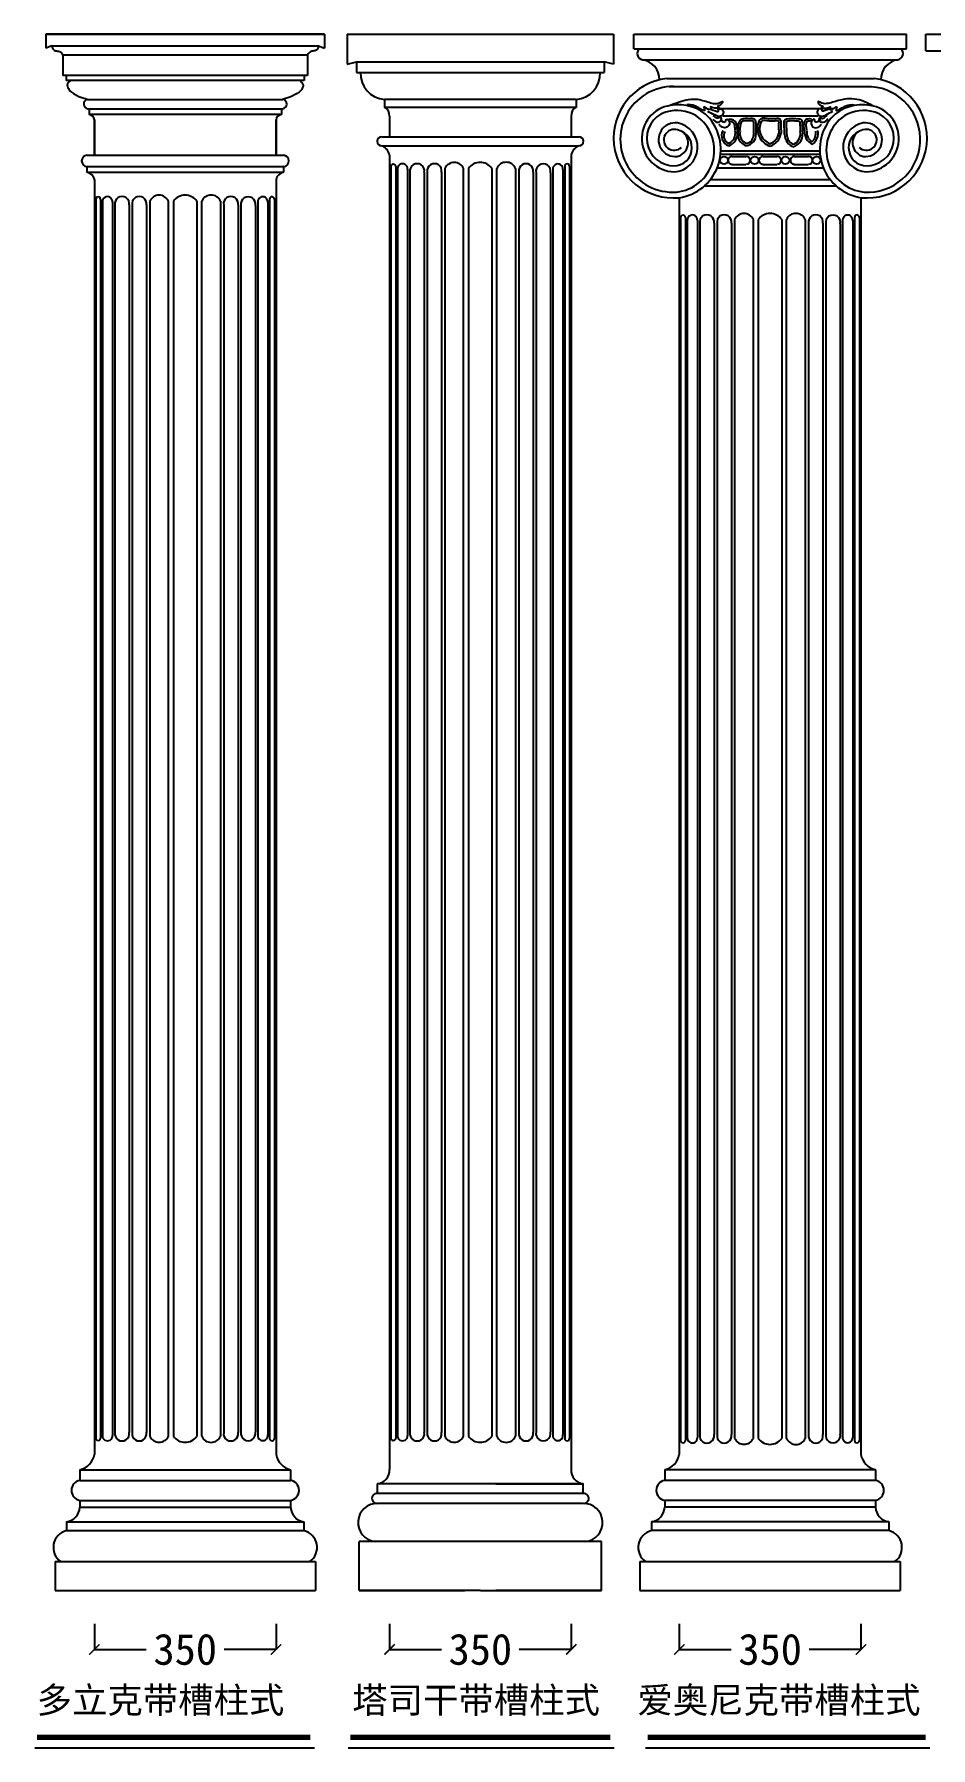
# Model space of a CAD drawing. Extents: x 3172 to 33391, y 13916 to 34175.
# Drawn here: x 7080 to 8807, y 14368 to 17671 of the extents above; entities that cross this region are included whole.
import ezdxf

# ---------------------------------------------------------------- set-up
doc = ezdxf.new("R2010")
doc.units = 0
doc.layers.get('0').update_dxf_attribs({"linetype": 'CONTINUOUS'})
doc.layers.get('DEFPOINTS').update_dxf_attribs({"linetype": 'CONTINUOUS'})
doc.dimstyles.get("Standard").update_dxf_attribs({"dimtxt": 0.18, "dimasz": 0.18, "dimexe": 0.18, "dimexo": 0.0625, "dimgap": 0.09, "dimtad": 0, "dimtih": 1, "dimtoh": 1, "dimdec": 4, "dimzin": 0, "dimdsep": 46, "dimtxsty": 'Standard', "dimcen": 0.09, "dimadec": 0, "dimazin": 0, "dimtfac": 1, "dimtdec": 4, "dimtofl": 0, "dimtmove": 0, "dimatfit": 3, "dimfxl": 1, "dimtolj": 1, "dimtzin": 0, "dimarcsym": 0})

# ---------------------------------------------------------------- blocks, each defined once
blk = doc.blocks.new('_ARCHTICK')
at = {"color": 0, "linetype": 'ByBlock', "const_width": 0.15}
blk.add_lwpolyline([(-0.5, -0.5), (0.5, 0.5)], dxfattribs=at)
blk = doc.blocks.new('*D419')
at = {"color": 0, "lineweight": -2}
for p, q in [((7195.5, 14607.4), (7195.5, 14557.7)), ((7545.5, 14607.4), (7545.5, 14557.7)), ((7195.5, 14557.9), (7295.4, 14557.9)), ((7545.5, 14557.9), (7445.6, 14557.9))]:
    blk.add_line(p, q, dxfattribs=at)
at = {"layer": 'DEFPOINTS', "color": 0}
for p in [(7195.5, 14607.5), (7545.5, 14607.5), (7545.5, 14557.9)]:
    blk.add_point(p, dxfattribs=at)
at = {"color": 0, "lineweight": -2, "xscale": 20, "yscale": 20, "zscale": 20, "rotation": 180}
blk.add_blockref('_ARCHTICK', (7195.5, 14557.9), dxfattribs=at)
at = {"color": 0, "lineweight": -2, "xscale": 20, "yscale": 20, "zscale": 20}
blk.add_blockref('_ARCHTICK', (7545.5, 14557.9), dxfattribs=at)
at = {"color": 0, "insert": (7370.5, 14557.9), "char_height": 60, "attachment_point": 5}
blk.add_mtext('\\A1;350', dxfattribs=at)
blk = doc.blocks.new('*D420')
at = {"color": 0, "lineweight": -2}
for p, q in [((7764.2, 14607.4), (7764.2, 14557.7)), ((8114.2, 14607.4), (8114.2, 14557.7)), ((7764.2, 14557.9), (7864.1, 14557.9)), ((8114.2, 14557.9), (8014.2, 14557.9))]:
    blk.add_line(p, q, dxfattribs=at)
at = {"layer": 'DEFPOINTS', "color": 0}
for p in [(7764.2, 14607.5), (8114.2, 14607.5), (8114.2, 14557.9)]:
    blk.add_point(p, dxfattribs=at)
at = {"color": 0, "lineweight": -2, "xscale": 20, "yscale": 20, "zscale": 20, "rotation": 180}
blk.add_blockref('_ARCHTICK', (7764.2, 14557.9), dxfattribs=at)
at = {"color": 0, "lineweight": -2, "xscale": 20, "yscale": 20, "zscale": 20}
blk.add_blockref('_ARCHTICK', (8114.2, 14557.9), dxfattribs=at)
at = {"color": 0, "insert": (7939.2, 14557.9), "char_height": 60, "attachment_point": 5}
blk.add_mtext('\\A1;350', dxfattribs=at)
blk = doc.blocks.new('*D421')
at = {"color": 0, "lineweight": -2}
for p, q in [((8322.6, 14607.4), (8322.6, 14557.7)), ((8672.6, 14607.4), (8672.6, 14557.7)), ((8322.6, 14557.9), (8422.5, 14557.9)), ((8672.6, 14557.9), (8572.7, 14557.9))]:
    blk.add_line(p, q, dxfattribs=at)
at = {"layer": 'DEFPOINTS', "color": 0}
for p in [(8322.6, 14607.5), (8672.6, 14607.5), (8672.6, 14557.9)]:
    blk.add_point(p, dxfattribs=at)
at = {"color": 0, "lineweight": -2, "xscale": 20, "yscale": 20, "zscale": 20, "rotation": 180}
blk.add_blockref('_ARCHTICK', (8322.6, 14557.9), dxfattribs=at)
at = {"color": 0, "lineweight": -2, "xscale": 20, "yscale": 20, "zscale": 20}
blk.add_blockref('_ARCHTICK', (8672.6, 14557.9), dxfattribs=at)
at = {"color": 0, "insert": (8497.6, 14557.9), "char_height": 60, "attachment_point": 5}
blk.add_mtext('\\A1;350', dxfattribs=at)

msp = doc.modelspace()

# ---------------------------------------------------------------- linework, layer by layer
for p, q in [((7638.83193, 17671.44514), (7102.16526, 17671.44514)), ((7102.16526, 17671.44514), (7638.83193, 17671.44514)), ((7102.16526, 17671.44514), (7102.16526, 17644.39377)), ((7102.16526, 17671.44514), (7102.16526, 17644.39377)), ((7638.83193, 17671.44514), (7638.83193, 17644.39377)), ((7638.83193, 17671.44514), (7638.83193, 17644.39377)), ((7682.49164, 17671.44514), (7682.49164, 17613.57847)), ((7682.49164, 17671.44514), (8195.82497, 17671.44514)), ((8195.82497, 17671.44514), (8195.82497, 17613.57847)), ((8235.07714, 17643.44514), (8235.07714, 17671.44514)), ((8760.07714, 17643.44514), (8760.07714, 17671.44514)), ((8797.42975, 17639.46735), (8797.42975, 17671.44514)), ((7113.54011, 17649.06044), (7102.16526, 17644.39377)), ((7113.54011, 17649.06044), (7627.45708, 17649.06044)), ((7627.45708, 17649.06044), (7638.83193, 17644.39377)), ((7134.92573, 17631.83263), (7134.92573, 17592.23263)), ((7134.92573, 17631.83263), (7606.07146, 17631.83263)), ((7606.07146, 17631.83263), (7606.07146, 17592.23263)), ((7682.49164, 17613.57847), (7700.75298, 17618.24514)), ((7700.75298, 17618.24514), (7700.75298, 17597.70924)), ((7700.75298, 17618.24514), (8177.54991, 17618.24514)), ((8195.82497, 17613.57847), (8177.54991, 17618.24514)), ((8177.54991, 17618.24514), (8177.54991, 17597.70924)), ((7606.07146, 17592.23263), (7134.92573, 17592.23263)), ((7141.10013, 17592.23263), (7141.10013, 17582.33263)), ((7599.89706, 17582.33263), (7141.10013, 17582.33263)), ((7599.89706, 17592.23263), (7599.89706, 17582.33263)), ((7700.75298, 17597.70924), (8177.54991, 17597.70924)), ((8298.32612, 17586.05095), (8697.7584, 17586.05095)), ((7182.65214, 17545.87963), (7558.34505, 17545.87963)), ((7754.38383, 17546.00387), (7754.38383, 17530.25387)), ((8123.91905, 17546.00387), (7754.38383, 17546.00387)), ((8123.91905, 17546.00387), (8123.91905, 17530.25387)), ((8692.98968, 17570.40577), (8302.78627, 17570.40577)), ((7183.1075, 17527.91499), (7557.88969, 17527.91499)), ((7185.2267, 17527.91499), (7185.2267, 17517.05043)), ((7555.77049, 17517.05043), (7185.2267, 17517.05043)), ((7195.49173, 17438.28773), (7195.49173, 17506.49019)), ((7195.49173, 17506.49019), (7195.49173, 17438.28773)), ((7545.50546, 17438.28773), (7545.50546, 17506.49019)), ((7545.50546, 17506.49019), (7545.50546, 17438.28773)), ((7555.77049, 17527.91499), (7555.77049, 17517.05043)), ((8123.91905, 17530.25387), (7754.38383, 17530.25387)), ((7764.15144, 17513.60924), (7764.15144, 17474.05336)), ((8114.15144, 17513.60924), (8114.15144, 17474.05336)), ((8395.57094, 17528.26334), (8599.12209, 17528.26334)), ((8406.36534, 17514.3908), (8589.86977, 17514.3908)), ((7749.59136, 17474.05336), (8128.72525, 17474.05336)), ((7749.59136, 17456.07253), (8128.72525, 17456.07253)), ((8402.06716, 17440.07713), (8593.70878, 17440.07713)), ((8402.50923, 17447.06994), (8593.26671, 17447.06994)), ((7180.93165, 17416.32122), (7180.93165, 17405.3404)), ((7180.93165, 17416.32122), (7560.06554, 17416.32122)), ((7181.42777, 17438.21411), (7559.56942, 17438.21411)), ((7560.06554, 17416.32122), (7560.06554, 17405.3404)), ((7764.15144, 17438.09396), (7764.15144, 14904.76865)), ((7766.67674, 17416.46687), (7766.67674, 14965.3373)), ((7776.07743, 17416.46687), (7776.07743, 14965.3373)), ((7779.57743, 17411.13393), (7779.57743, 14970.67025)), ((7798.91952, 17411.13393), (7798.91952, 14970.67025)), ((7870.78675, 17412.95287), (7870.78675, 14968.85131)), ((7906.82808, 14968.85131), (7906.82808, 17412.95287)), ((7916.33815, 17412.95287), (7916.33815, 14968.85131)), ((7961.41533, 17412.95287), (7961.41533, 14968.85131)), ((7970.92541, 14968.85131), (7970.92541, 17412.95287)), ((8006.96674, 17412.95287), (8006.96674, 14968.85131)), ((8078.83397, 17410.32791), (8078.83397, 14971.47627)), ((8098.17605, 17410.32791), (8098.17605, 14971.47627)), ((8101.67605, 17416.46687), (8101.67605, 14965.3373)), ((8111.07674, 17416.46687), (8111.07674, 14965.3373)), ((8114.16517, 17438.09396), (8114.16517, 14904.76865)), ((8395.51714, 17413.82713), (8600.25881, 17413.82713)), ((8424.0096, 17436.06293), (8451.34131, 17436.06293)), ((8424.0096, 17420.50088), (8450.99533, 17420.50088)), ((8483.51665, 17436.06293), (8510.84836, 17436.06293)), ((8483.51665, 17420.50088), (8510.50237, 17420.50088)), ((8544.06152, 17436.06293), (8571.39323, 17436.06293)), ((8544.06152, 17420.50088), (8571.04724, 17420.50088)), ((7180.93165, 17405.3404), (7560.06554, 17405.3404)), ((7195.49173, 17391.44516), (7195.49173, 14933.78913)), ((7545.50546, 17391.44516), (7545.50546, 14933.78913)), ((7803.46952, 17405.69045), (7803.46952, 14976.11373)), ((7831.2231, 17405.69045), (7831.2231, 14976.11373)), ((7836.8231, 17405.78834), (7836.8231, 14976.01584)), ((7864.48675, 17405.78834), (7864.48675, 14976.01584)), ((8013.26674, 17405.81412), (8013.26674, 14975.99005)), ((8040.93039, 17405.81412), (8040.93039, 14975.99005)), ((8046.53039, 17404.60743), (8046.53039, 14977.19675)), ((8074.28397, 17404.60743), (8074.28397, 14977.19675)), ((8370.96034, 17379.15833), (8624.81561, 17379.15833)), ((8382.47512, 17391.40833), (8613.30083, 17391.40833)), ((7198.01703, 17353.26197), (7198.01703, 14965.3373)), ((7207.41772, 17353.26197), (7207.41772, 14965.3373)), ((7210.91772, 17347.92903), (7210.91772, 14970.67025)), ((7230.25981, 17347.92903), (7230.25981, 14970.67025)), ((7234.80981, 17342.48555), (7234.80981, 14976.11373)), ((7262.56339, 17342.48555), (7262.56339, 14976.11373)), ((7268.16339, 17342.58344), (7268.16339, 14976.01584)), ((7295.82704, 17342.58344), (7295.82704, 14976.01584)), ((7302.12704, 17349.74797), (7302.12704, 14968.85131)), ((7338.16837, 14968.85131), (7338.16837, 17349.74797)), ((7347.67845, 17349.74797), (7347.67845, 14968.85131)), ((7392.75562, 17349.74797), (7392.75562, 14968.85131)), ((7402.2657, 14968.85131), (7402.2657, 17349.74797)), ((7438.30703, 17349.74797), (7438.30703, 14968.85131)), ((7444.60703, 17342.60922), (7444.60703, 14975.99005)), ((7472.27068, 17342.60922), (7472.27068, 14975.99005)), ((7477.87068, 17341.40253), (7477.87068, 14977.19675)), ((7505.62426, 17341.40253), (7505.62426, 14977.19675)), ((7510.17426, 17347.12301), (7510.17426, 14971.47627)), ((7529.51634, 17347.12301), (7529.51634, 14971.47627)), ((7533.01634, 17353.26197), (7533.01634, 14965.3373)), ((7542.41703, 17353.26197), (7542.41703, 14965.3373)), ((8322.57714, 17356.43769), (8322.57714, 17321.44514)), ((8672.57714, 17356.53117), (8672.57714, 17321.44514)), ((8322.57714, 17335.88093), (8322.57714, 17324.3168)), ((8322.57714, 17321.44514), (8322.57714, 14933.78913)), ((8325.10245, 17317.91759), (8325.10245, 14961.32274)), ((8334.50314, 17317.91759), (8334.50314, 14961.32274)), ((8338.00314, 17312.58464), (8338.00314, 14966.65568)), ((8357.34522, 17312.58464), (8357.34522, 14966.65568)), ((8429.21245, 17314.40358), (8429.21245, 14964.83674)), ((8465.25378, 14964.83674), (8465.25378, 17314.40358)), ((8474.76386, 17314.40358), (8474.76386, 14964.83674)), ((8519.84104, 17314.40358), (8519.84104, 14964.83674)), ((8529.35111, 14964.83674), (8529.35111, 17314.40358)), ((8565.39244, 17314.40358), (8565.39244, 14964.83674)), ((8637.25967, 17311.77862), (8637.25967, 14967.46171)), ((8656.60176, 17311.77862), (8656.60176, 14967.46171)), ((8660.10176, 17317.91759), (8660.10176, 14961.32274)), ((8669.50245, 17317.91759), (8669.50245, 14961.32274)), ((8672.57714, 17335.88093), (8672.57714, 17324.3168)), ((8672.59087, 17321.44514), (8672.59087, 14933.78913)), ((8361.89522, 17307.14116), (8361.89522, 14972.09917)), ((8389.6488, 17307.14116), (8389.6488, 14972.09917)), ((8395.2488, 17307.23906), (8395.2488, 14972.00127)), ((8422.91245, 17307.23906), (8422.91245, 14972.00127)), ((8571.69244, 17307.26484), (8571.69244, 14971.97549)), ((8599.35609, 17307.26484), (8599.35609, 14971.97549)), ((8604.95609, 17306.05814), (8604.95609, 14973.18218)), ((8632.70967, 17306.05814), (8632.70967, 14973.18218)), ((7167.36411, 14904.24539), (7573.58167, 14904.24539)), ((7167.36411, 14904.24539), (7167.36411, 14883.82873)), ((7573.58167, 14904.24539), (7573.58167, 14883.82873)), ((8294.44952, 14904.24539), (8294.44952, 14883.82873)), ((8700.66708, 14904.24539), (8294.44952, 14904.24539)), ((8700.66708, 14904.24539), (8700.66708, 14883.82873)), ((7167.36411, 14883.82873), (7573.58167, 14883.82873)), ((8137.30765, 14877.25338), (7741.00895, 14877.25338)), ((7741.00895, 14858.36086), (7741.00895, 14877.25338)), ((7969.243, 14877.25338), (8137.30765, 14877.25338)), ((7969.243, 14877.25338), (8137.30765, 14877.25338)), ((8137.30765, 14858.36086), (8137.30765, 14877.25338)), ((8700.66708, 14883.82873), (8294.44952, 14883.82873)), ((7167.36411, 14845.32873), (7573.58167, 14845.32873)), ((7167.36411, 14845.32873), (7167.36411, 14831.91206)), ((7167.36411, 14831.91206), (7573.58167, 14831.91206)), ((7573.58167, 14845.32873), (7573.58167, 14831.91206)), ((8137.30765, 14858.36086), (7738.57195, 14858.36086)), ((8137.30765, 14839.34498), (7739.02285, 14839.34498)), ((8700.66708, 14845.32873), (8294.44952, 14845.32873)), ((8294.44952, 14845.32873), (8294.44952, 14831.91206)), ((8700.66708, 14831.91206), (8294.44952, 14831.91206)), ((8700.66708, 14845.32873), (8700.66708, 14831.91206)), ((7141.85177, 14803.91206), (7599.094, 14803.91206)), ((7141.85177, 14803.91206), (7141.85177, 14786.99539)), ((7599.094, 14803.91206), (7599.094, 14786.99539)), ((8726.17941, 14803.91206), (8268.93719, 14803.91206)), ((8268.93719, 14803.91206), (8268.93719, 14786.99539)), ((8726.17941, 14803.91206), (8726.17941, 14786.99539)), ((7141.85177, 14786.99539), (7599.094, 14786.99539)), ((8172.49049, 14766.07255), (7705.82612, 14766.07255)), ((7705.82612, 14671.44514), (7705.82612, 14766.07255)), ((8172.49049, 14671.44514), (8172.49049, 14766.07255)), ((8726.17941, 14786.99539), (8268.93719, 14786.99539)), ((7119.62662, 14727.49539), (7621.31916, 14727.49539)), ((7119.62662, 14727.49539), (7119.62662, 14671.44514)), ((7119.62662, 14727.49539), (7370.47289, 14727.49539)), ((7621.31916, 14727.49539), (7621.31916, 14671.44514)), ((8246.71203, 14727.49539), (8246.71203, 14671.44514)), ((8246.71203, 14727.49539), (8497.5583, 14727.49539)), ((8246.71203, 14727.49539), (8748.40457, 14727.49539)), ((8748.40457, 14727.49539), (8748.40457, 14671.44514)), ((7119.62662, 14671.44514), (7621.31916, 14671.44514)), ((7724.83971, 14671.44514), (7705.82612, 14671.44514)), ((7705.82612, 14671.44514), (7909.07361, 14671.44514)), ((7939.1583, 14671.44514), (7705.82612, 14671.44514)), ((7939.1583, 14671.44514), (8172.49049, 14671.44514)), ((8172.49049, 14671.44514), (7969.243, 14671.44514)), ((8153.4769, 14671.44514), (8172.49049, 14671.44514)), ((8246.71203, 14671.44514), (8748.40457, 14671.44514)), ((7080.55941, 14368.48667), (7619.47537, 14368.48667)), ((7684.37765, 14368.48667), (8196.94108, 14368.48667)), ((8257.4513, 14368.48667), (8805.15138, 14368.48667))]:
    msp.add_line(p, q)
at = {"ltscale": 2}
for p, q in [((8235.07714, 17671.44514), (8760.07714, 17671.44514)), ((8797.42975, 17671.44514), (9427.49033, 17671.44514)), ((8235.07714, 17643.44514), (8760.07714, 17643.44514)), ((8797.42975, 17639.46735), (9427.49033, 17639.46735)), ((8251.40791, 17622.44514), (8743.74638, 17622.44514))]:
    msp.add_line(p, q, dxfattribs=at)
at = {"const_width": 10}
for points in [[(7084.63511, 14388.45902), (7611.85663, 14388.45902)], [(7688.45334, 14388.45902), (8189.32234, 14388.45902)], [(8261.527, 14388.45902), (8797.53264, 14388.45902)]]:
    msp.add_lwpolyline(points, dxfattribs=at)
for centre in [(8408.7869, 17428.45481), (8467.60197, 17428.45481), (8527.10895, 17428.45481), (8586.96192, 17428.45481)]:
    msp.add_circle(centre, 7.55588)
for centre, radius, start, end in [((8253.65584, 17634.57527), 12.33666, 134.02931544, 259.50115634), ((8741.49844, 17634.57527), 12.33666, 280.49884366, 45.97068456), ((7758.12385, 17595.71308), 49.84971, 177.7050599, 265.69728044), ((8120.17903, 17595.71308), 49.84971, 274.30271956, 2.2949401), ((8311.37481, 17471.34207), 115.44866, 96.48977605, 275.60376713), ((8684.38717, 17471.36131), 115.46645, 264.40406379, 83.35012434), ((7183.92526, 17536.92381), 9.04586, 98.09067104, 264.81333098), ((7557.07193, 17536.92381), 9.04586, 275.18666902, 81.90932896), ((8310.68375, 17468.85882), 101.85359, 85.55295584, 273.70167741), ((8685.09219, 17468.85882), 101.85359, 266.29832259, 85.55295584), ((7183.05366, 17504.66898), 12.5707, 8.33020978, 80.04552915), ((7557.94353, 17504.66898), 12.5707, 99.95447085, 171.66979022), ((7747.52879, 17515.04281), 16.68435, 355.07089049, 65.74074462), ((8130.77409, 17515.04281), 16.68435, 114.25925538, 184.92910951), ((8314.45476, 17470.54925), 64.3223, 98.33077612, 268.54682815), ((8312.94745, 17470.85162), 53.14594, 98.45283691, 260.81227344), ((8320.976, 17453.97527), 81.76666, 43.2058727, 101.17061167), ((8317.50125, 17451.17765), 73.29332, 54.20615458, 99.71336308), ((8308.9034, 17447.91382), 81.12759, 275.9119738, 50.62669028), ((8308.39065, 17449.50954), 94.1502, 278.71003123, 39.9415424), ((8687.3853, 17449.50954), 94.1502, 140.0584576, 261.28996877), ((8686.87254, 17447.91382), 81.12759, 129.37330972, 264.0880262), ((8674.79995, 17453.97527), 81.76666, 78.82938833, 136.7941273), ((8678.2747, 17451.17765), 73.29332, 80.28663692, 125.79384542), ((8681.32119, 17470.54925), 64.3223, 271.45317185, 81.66922388), ((8682.8285, 17470.85162), 53.14594, 279.18772656, 81.54716309), ((7749.59136, 17465.06295), 8.99041, 90, 270), ((8128.72525, 17465.06295), 8.99041, 270, 90), ((8314.99699, 17468.23335), 32.5412, 82.92569011, 276.36884658), ((8312.86761, 17468.00383), 20.10885, 71.40365783, 313.42145958), ((8311.82758, 17452.73451), 35.12794, 257.89590354, 77.75108002), ((8310.23829, 17453.75934), 47.58199, 273.1145746, 79.38335531), ((8312.36782, 17462.18104), 27.01826, 283.35093869, 52.78054322), ((8425.0672, 17476.19567), 21.15868, 153.25901931, 249.86066569), ((8425.0672, 17476.19567), 16.78368, 153.25901931, 244.47320769), ((8409.29951, 17480.50996), 25.62409, 289.33206083, 11.72279262), ((8409.29951, 17480.50996), 21.24909, 293.68238691, 11.72279262), ((8458.08433, 17478.88469), 23.11117, 164.54625101, 253.9310534), ((8458.08433, 17478.88469), 18.73617, 164.54625101, 251.23005999), ((8449.31392, 17477.49171), 20.9501, 276.50486622, 2.87067919), ((8449.31392, 17477.49171), 16.5751, 279.52109159, 2.87067919), ((8508.4341, 17489.47488), 35.51947, 154.81600853, 251.87687933), ((8508.4341, 17489.47488), 31.14447, 154.81600853, 249.25378746), ((8488.06016, 17485.25095), 30.97069, 287.52365743, 352.12435519), ((8488.06016, 17485.25095), 26.59569, 290.56362615, 352.12435519), ((8549.24822, 17477.69737), 23.725, 177.96236758, 256.17032496), ((8549.24822, 17477.69737), 19.35, 177.96236758, 251.95887458), ((8533.433, 17479.74468), 22.68302, 295.66030602, 11.29203012), ((8533.433, 17479.74468), 27.05802, 292.0182032, 11.29203012), ((8589.53624, 17482.62495), 25.71406, 173.0954389, 245.41447932), ((8589.53624, 17482.62495), 21.33906, 173.0954389, 238.47229976), ((8563.91504, 17480.73736), 21.79249, 311.57951329, 10.9684071), ((8563.91504, 17480.73736), 26.16749, 304.76987168, 10.9684071), ((8685.53766, 17453.75934), 47.58199, 100.61664469, 266.8854254), ((8683.94837, 17452.73451), 35.12794, 102.24891998, 282.10409646), ((8683.40813, 17462.18104), 27.01826, 127.21945678, 256.64906131), ((8682.90834, 17468.00383), 20.10885, 226.57854042, 108.59634217), ((8680.77896, 17468.23335), 32.5412, 263.63115342, 97.07430989), ((7742.07002, 17435.09624), 22.28397, 7.7310665, 70.27400684), ((8136.24658, 17435.09624), 22.28397, 109.72599316, 172.2689335), ((7181.86485, 17427.25214), 10.97068, 92.28332048, 265.12036008), ((7559.13234, 17427.25214), 10.97068, 274.87963992, 87.71667952), ((7771.37709, 17416.60178), 4.70228, 358.3559171, 181.6440829), ((7789.24847, 17412.0434), 9.71371, 354.62767252, 185.37232748), ((7817.34631, 17407.93499), 14.05715, 350.8120866, 189.1879134), ((7850.65493, 17407.98394), 14.005, 350.98039652, 189.01960348), ((7888.80741, 17404.5434), 19.88627, 25.01645357, 154.98354643), ((7938.87674, 17396.91704), 27.66109, 35.43121176, 144.56878824), ((7988.94607, 17405.14412), 19.63978, 23.42815156, 156.57184844), ((8027.09856, 17407.99683), 14.00298, 351.03248866, 188.96751134), ((8060.40718, 17407.39348), 14.15371, 348.64761306, 191.35238694), ((8088.50501, 17411.64039), 9.7597, 352.27145696, 187.72854304), ((8106.3764, 17416.92249), 4.72238, 354.46342295, 185.53657705), ((8424.0096, 17428.45481), 7.55588, 84.74569342, 275.25430658), ((8451.68727, 17428.45481), 7.55588, 272.62452248, 87.37547752), ((8483.51665, 17428.45481), 7.55588, 84.74569342, 275.25430658), ((8511.19431, 17428.45481), 7.55588, 272.62452248, 87.37547752), ((8544.06152, 17428.45481), 7.55588, 84.74569342, 275.25430658), ((8571.73918, 17428.45481), 7.55588, 272.62452248, 87.37547752), ((7178.53142, 17388.24934), 17.25878, 10.67107769, 82.00579108), ((7562.46577, 17388.24934), 17.25878, 97.99420892, 169.32892231), ((7202.71738, 17353.39688), 4.70228, 358.3559171, 181.6440829), ((7220.58877, 17348.8385), 9.71371, 354.62767252, 185.37232748), ((7248.6866, 17344.73009), 14.05715, 350.8120866, 189.1879134), ((7281.99522, 17344.77904), 14.005, 350.98039652, 189.01960348), ((7320.1477, 17341.3385), 19.88627, 25.01645357, 154.98354643), ((7370.21703, 17333.71214), 27.66109, 35.43121176, 144.56878824), ((7420.28636, 17341.93922), 19.63978, 23.42815156, 156.57184844), ((7458.43885, 17344.79193), 14.00298, 351.03248866, 188.96751134), ((7491.74747, 17344.18858), 14.15371, 348.64761306, 191.35238694), ((7519.8453, 17348.43549), 9.7597, 352.27145696, 187.72854304), ((7537.71669, 17353.71759), 4.72238, 354.46342295, 185.53657705), ((8329.80279, 17318.0525), 4.70228, 358.3559171, 181.6440829), ((8347.67418, 17313.49411), 9.71371, 354.62767252, 185.37232748), ((8375.77201, 17309.3857), 14.05715, 350.8120866, 189.1879134), ((8409.08063, 17309.43465), 14.005, 350.98039652, 189.01960348), ((8447.23312, 17305.99411), 19.88627, 25.01645357, 154.98354643), ((8497.30245, 17298.36776), 27.66109, 35.43121176, 144.56878824), ((8547.37178, 17306.59483), 19.63978, 23.42815156, 156.57184844), ((8585.52426, 17309.44754), 14.00298, 351.03248866, 188.96751134), ((8618.83288, 17308.8442), 14.15371, 348.64761306, 191.35238694), ((8646.93071, 17313.0911), 9.7597, 352.27145696, 187.72854304), ((8664.8021, 17318.37321), 4.72238, 354.46342295, 185.53657705), ((7202.71738, 14965.20239), 4.70228, 178.3559171, 1.6440829), ((7220.58877, 14969.76078), 9.71371, 174.62767252, 5.37232748), ((7248.6866, 14973.86919), 14.05715, 170.8120866, 9.1879134), ((7281.99522, 14973.82024), 14.005, 170.98039652, 9.01960348), ((7320.1477, 14977.26078), 19.88627, 205.01645357, 334.98354643), ((7370.21703, 14984.88713), 27.66109, 215.43121176, 324.56878824), ((7420.28636, 14976.66006), 19.63978, 203.42815156, 336.57184844), ((7458.43885, 14973.80735), 14.00298, 171.03248855, 8.96751145), ((7491.74747, 14974.41069), 14.15371, 168.64761314, 11.35238686), ((7519.8453, 14970.16379), 9.7597, 172.27145696, 7.72854304), ((7537.71669, 14964.88168), 4.72238, 174.46342295, 5.53657705), ((7771.37709, 14965.20239), 4.70228, 178.3559171, 1.6440829), ((7789.24847, 14969.76078), 9.71371, 174.62767252, 5.37232748), ((7817.34631, 14973.86919), 14.05715, 170.8120866, 9.1879134), ((7850.65493, 14973.82024), 14.005, 170.98039652, 9.01960348), ((7888.80741, 14977.26078), 19.88627, 205.01645357, 334.98354643), ((7938.87674, 14984.88713), 27.66109, 215.43121176, 324.56878824), ((7988.94607, 14976.66006), 19.63978, 203.42815156, 336.57184844), ((8027.09856, 14973.80735), 14.00298, 171.03248855, 8.96751145), ((8060.40718, 14974.41069), 14.15371, 168.64761314, 11.35238686), ((8088.50501, 14970.16379), 9.7597, 172.27145696, 7.72854304), ((8106.3764, 14964.88168), 4.72238, 174.46342295, 5.53657705), ((8347.67418, 14965.74621), 9.71371, 174.62767252, 5.37232748), ((8375.77201, 14969.85462), 14.05715, 170.8120866, 9.1879134), ((8409.08063, 14969.80567), 14.005, 170.98039652, 9.01960348), ((8447.23312, 14973.24622), 19.88627, 205.01645357, 334.98354643), ((8497.30245, 14980.87257), 27.66109, 215.43121176, 324.56878824), ((8547.37178, 14972.64549), 19.63978, 203.42815156, 336.57184844), ((8585.52426, 14969.79278), 14.00298, 171.03248855, 8.96751145), ((8618.83288, 14970.39613), 14.15371, 168.64761314, 11.35238686), ((8646.93071, 14966.14922), 9.7597, 172.27145696, 7.72854304), ((7159.0047, 14940.30222), 37.01317, 283.05284216, 350.15571802), ((7581.94108, 14940.30222), 37.01317, 189.84428198, 256.94715784), ((8286.09011, 14940.30222), 37.01317, 283.05284216, 350.15571802), ((8329.80279, 14961.18783), 4.70228, 178.3559171, 1.6440829), ((8664.8021, 14960.86712), 4.72238, 174.46342295, 5.53657705), ((8709.02649, 14940.30222), 37.01317, 189.84428198, 256.94715784), ((7737.62106, 14903.59281), 26.55643, 277.32939363, 2.53772262), ((8140.69555, 14903.59281), 26.55643, 177.46227738, 262.67060637), ((7170.73928, 14864.57873), 19.54365, 99.94480577, 260.05519423), ((7570.20649, 14864.57873), 19.54365, 279.94480577, 80.05519423), ((8297.8247, 14864.57873), 19.54365, 99.94480577, 260.05519423), ((8697.2919, 14864.57873), 19.54365, 279.94480577, 80.05519423), ((7137.31577, 14833.66791), 30.0996, 278.6674908, 356.65577987), ((7603.63001, 14833.66791), 30.0996, 183.34422013, 261.3325092), ((7740.2611, 14802.64304), 36.72282, 88.06768901, 264.77961662), ((7739.79045, 14848.91915), 9.52002, 82.64631893, 267.43298485), ((8138.0555, 14802.64304), 36.72282, 275.22038338, 91.93231099), ((8138.52616, 14848.91915), 9.52002, 272.56701515, 97.35368107), ((8264.40118, 14833.66791), 30.0996, 278.6674908, 356.65577987), ((8730.71542, 14833.66791), 30.0996, 183.34422013, 261.3325092), ((7149.62644, 14754.62884), 33.28722, 103.50693816, 234.60032348), ((7591.31933, 14754.62884), 33.28722, 305.39967652, 76.49306184), ((8276.71185, 14754.62884), 33.28722, 103.50693816, 234.60032348), ((8718.40475, 14754.62884), 33.28722, 305.39967652, 76.49306184)]:
    msp.add_arc(centre, radius, start, end)
at = {"ltscale": 2}
for centre, start, end in [((8245.28079, 17583.823), 359.77383295, 80.98556954), ((8749.8735, 17583.823), 99.01443046, 180.22616705)]:
    msp.add_arc(centre, 39.10513, start, end, dxfattribs=at)
for points in [[(7113.54011, 17649.06044), (7115.52967, 17643.12587), (7120.75052, 17639.70555), (7128.17567, 17638.02434), (7134.92573, 17631.83263)], [(7627.45708, 17649.06044), (7625.46752, 17643.12587), (7620.24667, 17639.70555), (7612.82152, 17638.02434), (7606.07146, 17631.83263)], [(8300.42021, 17533.51955), (8317.93314, 17539.57913), (8354.30619, 17546.43727), (8380.10632, 17540.25241), (8402.13, 17540.25241), (8405.49784, 17541.599), (8402.13, 17535.53942), (8396.74139, 17532.17298), (8398.76212, 17530.82639), (8396.0678, 17528.80655), (8382.59631, 17530.82639), (8383.94347, 17528.80655), (8383.26991, 17526.78668), (8369.79839, 17530.82639), (8371.14555, 17526.1134), (8353.63262, 17532.84626), (8336.79326, 17535.53942)], [(8695.35573, 17533.51955), (8677.84281, 17542.08236), (8641.46976, 17546.43727), (8617.89464, 17540.25241), (8593.64595, 17540.25241), (8590.27811, 17541.599), (8593.64595, 17535.53942), (8599.03455, 17532.17298), (8597.01383, 17530.82639), (8599.70815, 17528.80655), (8613.17963, 17530.82639), (8611.83247, 17528.80655), (8612.50604, 17526.78668), (8625.97756, 17530.82639), (8624.6304, 17526.1134), (8642.14332, 17532.84626), (8658.98269, 17535.53942)], [(8377.59464, 17527.44767), (8392.41416, 17523.94261), (8397.96795, 17523.23652), (8398.60561, 17526.79927), (8404.80881, 17526.75335), (8406.51972, 17517.13356), (8401.17894, 17513.30202), (8390.71285, 17516.03534), (8377.27758, 17522.47954)], [(8387.15921, 17507.76197), (8397.59392, 17501.85732), (8403.68045, 17506.54049), (8401.37848, 17512.1458), (8398.50054, 17510.04425), (8395.77078, 17509.84285), (8388.05033, 17514.88971)], [(8400.78284, 17506.58807), (8411.13356, 17503.17803), (8413.11257, 17507.40409), (8418.96936, 17501.87507), (8412.84271, 17491.84862), (8402.80356, 17493.79564), (8399.43568, 17497.83536)], [(8434.38913, 17485.71618), (8430.6806, 17502.98968), (8423.07888, 17507.38879), (8417.47761, 17507.38879)], [(8435.80872, 17485.0429), (8437.08202, 17500.19023), (8441.88313, 17507.78871), (8458.28684, 17509.38839), (8466.68872, 17508.58854), (8469.88945, 17495.79112), (8470.23773, 17478.54093)], [(8476.2909, 17504.58936), (8480.6919, 17508.98847), (8494.69504, 17509.38839), (8508.69822, 17509.38839), (8516.29994, 17508.58854), (8518.3004, 17497.79072), (8518.73873, 17481.00724)], [(8525.53822, 17478.54093), (8524.70182, 17498.19065), (8526.70228, 17506.98886), (8529.50293, 17508.18861), (8553.10826, 17508.58854), (8556.70906, 17507.78871), (8559.10963, 17500.99008), (8559.96722, 17485.0429)], [(8564.00866, 17485.71618), (8563.91071, 17502.98968), (8566.31124, 17506.98886), (8576.71358, 17508.58854)], [(8594.99311, 17506.58807), (8584.64239, 17503.17803), (8582.66337, 17507.40409), (8576.80659, 17501.87507), (8582.93323, 17491.84862), (8592.97239, 17493.79564), (8596.34027, 17497.83536)], [(8618.26141, 17528.00357), (8603.48744, 17524.31124), (8597.94303, 17523.53492), (8597.26033, 17527.08931), (8591.0582, 17526.96489), (8589.46917, 17517.32422), (8594.85802, 17513.56058), (8605.28868, 17516.42614), (8618.64132, 17523.03985)], [(8608.66489, 17508.58746), (8599.06059, 17501.41074), (8592.43073, 17505.28667), (8594.00543, 17511.13807), (8597.12601, 17509.41731), (8599.85932, 17509.5627), (8606.87962, 17515.5453)]]:
    msp.add_spline(points, degree=3)
for points, knots in [([(7149.83679, 17582.2816), (7147.29295, 17580.85139), (7142.77025, 17575.87961), (7143.88665, 17568.64794), (7148.34825, 17560.9643), (7159.65502, 17553.90499), (7175.20538, 17547.74293), (7182.65214, 17545.87963)], [0, 0, 0, 0, 4.7809728568, 8.8423492294, 21.0636618373, 40.4978722889, 50.2867524719, 50.2867524719, 50.2867524719, 50.2867524719]), ([(7591.1604, 17582.2816), (7593.70424, 17580.85139), (7598.22694, 17575.87961), (7597.11054, 17568.64794), (7592.64894, 17560.9643), (7581.34217, 17553.90499), (7565.79181, 17547.74293), (7558.34505, 17545.87963)], [0, 0, 0, 0, 4.7809728568, 8.8423492294, 21.0636618373, 40.4978722889, 50.2867524719, 50.2867524719, 50.2867524719, 50.2867524719]), ([(8479.70832, 17501.85771), (8480.07462, 17502.31597), (8480.42046, 17502.74796), (8481.07732, 17503.5315), (8481.38838, 17503.88277), (8481.91921, 17504.42933), (8482.14529, 17504.64067), (8482.55622, 17504.98345), (8482.74051, 17505.11461), (8482.93105, 17505.23012), (8482.96128, 17505.24775), (8483.02388, 17505.28285), (8483.05579, 17505.30005), (8483.15362, 17505.3507), (8483.22162, 17505.38319), (8483.43573, 17505.47707), (8483.59207, 17505.53498), (8483.9379, 17505.64005), (8484.12737, 17505.68714), (8484.66239, 17505.79145), (8485.03445, 17505.83808), (8485.85737, 17505.89001), (8486.30787, 17505.89532), (8487.27127, 17505.86664), (8487.78403, 17505.83275), (8488.85638, 17505.73447), (8489.41593, 17505.67014), (8490.75796, 17505.49963), (8491.55326, 17505.38657), (8492.72305, 17505.22711), (8493.08109, 17505.17923), (8493.66862, 17505.10472), (8493.89597, 17505.07685), (8494.39971, 17505.01817), (8494.67412, 17504.98826), (8495.21847, 17504.93298), (8495.48897, 17504.90754), (8496.29595, 17504.83755), (8496.82793, 17504.79936), (8498.4099, 17504.70792), (8499.44585, 17504.67787), (8501.81035, 17504.66457), (8503.13363, 17504.69785), (8505.81638, 17504.81552), (8507.17599, 17504.89982), (8508.85208, 17505.01356), (8509.11693, 17505.03194), (8509.63571, 17505.06755), (8509.89084, 17505.08473), (8510.62508, 17505.13016), (8511.08897, 17505.15341), (8511.94659, 17505.1737), (8512.34037, 17505.17042), (8512.9407, 17505.13837), (8513.16924, 17505.11545), (8513.47164, 17505.07011), (8513.57155, 17505.05044), (8513.64948, 17505.03192)], [0, 0, 0, 0, 7.6687980744, 7.6687980744, 15.3375961488, 15.3375961488, 21.722889025, 21.722889025, 28.1081819011, 28.1081819011, 29.3463490271, 29.3463490271, 30.5845161532, 30.5845161532, 33.0608504053, 33.0608504053, 38.0135189095, 38.0135189095, 42.9661874137, 42.9661874137, 50.826847594, 50.826847594, 58.6875077744, 58.6875077744, 66.5481679547, 66.5481679547, 74.408828135, 74.408828135, 84.8404683282, 84.8404683282, 89.3694040176, 89.3694040176, 92.2000996469, 92.2000996469, 95.6051438202, 95.6051438202, 99.0101879934, 99.0101879934, 105.8202763399, 105.8202763399, 119.4404530329, 119.4404530329, 137.124437654, 137.124437654, 154.8084222751, 154.8084222751, 158.0736396114, 158.0736396114, 161.3388569476, 161.3388569476, 167.6819701799, 167.6819701799, 174.0250834121, 174.0250834121, 178.935118836, 178.935118836, 182.1174746639, 182.1174746639, 182.1174746639, 182.1174746639]), ([(8430.0142, 17485.74139), (8430.02146, 17487.00081), (8430.02813, 17488.22746), (8429.98755, 17490.58023), (8429.9401, 17491.70618), (8429.76698, 17493.63502), (8429.65606, 17494.45993), (8429.35714, 17495.98814), (8429.16935, 17496.69082), (8428.77064, 17497.80787), (8428.5774, 17498.25062), (8428.14285, 17499.07225), (8427.90183, 17499.45133), (8427.5384, 17499.92717), (8427.44384, 17500.04383), (8427.24605, 17500.27349), (8427.14151, 17500.38801), (8426.81235, 17500.72826), (8426.57212, 17500.95063), (8425.91223, 17501.49697), (8425.46851, 17501.80585), (8424.54303, 17502.33998), (8424.06142, 17502.56514), (8423.40123, 17502.80506), (8423.21862, 17502.86409), (8422.89527, 17502.95581), (8422.75376, 17502.99142), (8422.52866, 17503.04093), (8422.44387, 17503.05789), (8422.28551, 17503.08645), (8422.21082, 17503.09859), (8422.05732, 17503.12096), (8421.97901, 17503.1311), (8421.73911, 17503.15835), (8421.57253, 17503.17233), (8420.99934, 17503.20488), (8420.56186, 17503.20541), (8419.61082, 17503.16987), (8419.09764, 17503.1338), (8418.32283, 17503.07033), (8418.09072, 17503.05038), (8417.85265, 17503.02989)], [0, 0, 0, 0, 15.8214232409, 15.8214232409, 31.6428464817, 31.6428464817, 44.7669135119, 44.7669135119, 57.8909805421, 57.8909805421, 67.750718081, 67.750718081, 77.6104556199, 77.6104556199, 80.9099328636, 80.9099328636, 84.2094101073, 84.2094101073, 90.8083645946, 90.8083645946, 101.1886812784, 101.1886812784, 111.5689979621, 111.5689979621, 115.5597146775, 115.5597146775, 118.7158362965, 118.7158362965, 120.6490545161, 120.6490545161, 122.3631081961, 122.3631081961, 124.0771618761, 124.0771618761, 127.5052692361, 127.5052692361, 135.38863224, 135.38863224, 143.2719952438, 143.2719952438, 146.5198657369, 146.5198657369, 146.5198657369, 146.5198657369]), ([(8440.18078, 17485.20325), (8440.144, 17486.20632), (8440.10812, 17487.18867), (8440.05735, 17489.4528), (8440.05465, 17490.71686), (8440.15861, 17493.1684), (8440.26503, 17494.35541), (8440.63414, 17496.66526), (8440.89615, 17497.78809), (8441.47479, 17499.54111), (8441.72271, 17500.17915), (8442.27243, 17501.37861), (8442.57451, 17501.93987), (8443.12651, 17502.80712), (8443.37148, 17503.14189), (8443.85145, 17503.711), (8444.0862, 17503.94485), (8444.35806, 17504.17343), (8444.41328, 17504.2174), (8444.51167, 17504.29169), (8444.55589, 17504.32351), (8444.64663, 17504.38578), (8444.69271, 17504.41591), (8444.83378, 17504.50373), (8444.93159, 17504.55889), (8445.23227, 17504.7118), (8445.44999, 17504.8028), (8445.94266, 17504.96673), (8446.21758, 17505.03937), (8446.82968, 17505.16205), (8447.1667, 17505.21197), (8447.89973, 17505.28676), (8448.29563, 17505.31164), (8449.37367, 17505.34511), (8450.09268, 17505.33678), (8451.63195, 17505.28294), (8452.45211, 17505.23765), (8454.17418, 17505.14133), (8455.07615, 17505.09037), (8456.32166, 17505.04389), (8456.63473, 17505.03412), (8457.20875, 17505.02098), (8457.4685, 17505.01675), (8457.89347, 17505.01328), (8458.05731, 17505.01276), (8458.35812, 17505.01348), (8458.49424, 17505.01445), (8458.76272, 17505.01742), (8458.89562, 17505.01941), (8459.2901, 17505.0265), (8459.54749, 17505.03269), (8460.30117, 17505.05255), (8460.77913, 17505.06737), (8461.67303, 17505.08622), (8462.089, 17505.09017), (8462.83966, 17505.07814), (8463.17431, 17505.06192), (8463.73657, 17505.01004), (8463.96368, 17504.97401), (8464.25219, 17504.90983), (8464.33757, 17504.88193), (8464.38098, 17504.86527)], [0, 0, 0, 0, 13.7900812037, 13.7900812037, 32.4759145831, 32.4759145831, 51.1617479626, 51.1617479626, 69.847581342, 69.847581342, 80.7049788701, 80.7049788701, 91.5623763981, 91.5623763981, 99.8229455444, 99.8229455444, 108.0835146906, 108.0835146906, 110.2533414233, 110.2533414233, 112.0618655382, 112.0618655382, 113.8703896532, 113.8703896532, 117.487437883, 117.487437883, 124.40295442, 124.40295442, 131.3184709569, 131.3184709569, 138.2339874939, 138.2339874939, 145.1495040308, 145.1495040308, 155.8955675168, 155.8955675168, 166.6416310027, 166.6416310027, 177.3876944887, 177.3876944887, 180.9379854809, 180.9379854809, 183.8240652329, 183.8240652329, 185.619176832, 185.619176832, 187.1027784355, 187.1027784355, 188.5863800391, 188.5863800391, 191.5535832462, 191.5535832462, 197.4879896605, 197.4879896605, 203.4223960748, 203.4223960748, 209.356802489, 209.356802489, 215.2912089033, 215.2912089033, 220.0082316432, 220.0082316432, 220.0082316432, 220.0082316432]), ([(8464.38098, 17504.86527), (8464.38893, 17504.85547), (8464.39903, 17504.84237), (8464.43504, 17504.7918), (8464.46669, 17504.7429), (8464.55916, 17504.5762), (8464.62627, 17504.43546), (8464.76447, 17504.07627), (8464.8355, 17503.85816), (8464.96991, 17503.35584), (8465.03336, 17503.07176), (8465.14751, 17502.45045), (8465.19828, 17502.11325), (8465.31458, 17501.16475), (8465.36806, 17500.51818), (8465.44465, 17499.15853), (8465.46798, 17498.4454), (8465.49267, 17497.30746), (8465.49921, 17496.89301), (8465.51119, 17496.02954), (8465.51678, 17495.57842), (8465.52889, 17494.69138), (8465.53514, 17494.25367), (8465.55444, 17492.95682), (8465.56803, 17492.11393), (8465.61064, 17489.64078), (8465.64151, 17488.06605), (8465.73379, 17483.72542), (8465.79899, 17481.07663), (8465.86405, 17478.43329)], [232.6151109818, 232.6151109818, 232.6151109818, 232.6151109818, 234.3661158398, 234.3661158398, 237.8681255558, 237.8681255558, 243.2146027311, 243.2146027311, 248.5610799065, 248.5610799065, 253.9075570819, 253.9075570819, 259.2540342573, 259.2540342573, 268.0802870346, 268.0802870346, 276.906539812, 276.906539812, 281.8692264968, 281.8692264968, 287.1896136222, 287.1896136222, 292.5100007475, 292.5100007475, 303.1507749982, 303.1507749982, 324.4323234996, 324.4323234996, 363.6829794968, 363.6829794968, 363.6829794968, 363.6829794968]), ([(8513.64948, 17505.03192), (8513.66267, 17504.99641), (8513.67683, 17504.9554), (8513.72068, 17504.81637), (8513.75169, 17504.70227), (8513.83095, 17504.34826), (8513.87684, 17504.07505), (8513.94944, 17503.44797), (8513.97638, 17503.09424), (8514.01046, 17502.3283), (8514.01772, 17501.91607), (8514.01695, 17501.05081), (8514.00899, 17500.59775), (8513.98726, 17499.76181), (8513.97508, 17499.38392), (8513.95217, 17498.6936), (8513.94164, 17498.38324), (8513.9265, 17497.89609), (8513.92137, 17497.72129), (8513.91188, 17497.3746), (8513.90749, 17497.20215), (8513.89534, 17496.68743), (8513.88863, 17496.34779), (8513.87238, 17495.3389), (8513.86676, 17494.67967), (8513.86371, 17492.73821), (8513.88012, 17491.49221), (8513.96981, 17487.8685), (8514.08347, 17485.6057), (8514.26313, 17482.51116), (8514.3177, 17481.62266), (8514.37195, 17480.73909)], [205.0508207324, 205.0508207324, 205.0508207324, 205.0508207324, 206.7696585174, 206.7696585174, 210.2073340876, 210.2073340876, 215.8978769203, 215.8978769203, 221.588419753, 221.588419753, 227.2789625857, 227.2789625857, 232.9695054184, 232.9695054184, 237.4759587095, 237.4759587095, 241.0783563705, 241.0783563705, 243.083467982, 243.083467982, 245.0885795934, 245.0885795934, 249.0988028163, 249.0988028163, 257.119249262, 257.119249262, 273.1601421534, 273.1601421534, 305.2419279363, 305.2419279363, 318.3958806433, 318.3958806433, 318.3958806433, 318.3958806433]), ([(8529.90848, 17478.74455), (8529.87651, 17479.43073), (8529.84455, 17480.11667), (8529.74878, 17482.17948), (8529.68507, 17483.56133), (8529.49491, 17487.77271), (8529.36942, 17490.66804), (8529.22223, 17494.39216), (8529.19791, 17495.01838), (8529.15986, 17496.01786), (8529.14604, 17496.38488), (8529.12162, 17497.04122), (8529.111, 17497.32924), (8529.0934, 17497.81112), (8529.0864, 17498.00386), (8529.0734, 17498.3641), (8529.06737, 17498.53125), (8529.05588, 17498.8604), (8529.05042, 17499.02316), (8529.03562, 17499.50518), (8529.0279, 17499.81821), (8529.01797, 17500.60058), (8529.02196, 17501.05324), (8529.05849, 17501.87402), (8529.09139, 17502.24199), (8529.17045, 17502.78503), (8529.21165, 17502.9848), (8529.29488, 17503.29814), (8529.33678, 17503.41112), (8529.37484, 17503.49697), (8529.38156, 17503.51115), (8529.38745, 17503.52297)], [0, 0, 0, 0, 10.1061133992, 10.1061133992, 30.3183401976, 30.3183401976, 70.7427937945, 70.7427937945, 78.7836030981, 78.7836030981, 83.388507902, 83.388507902, 86.9465699702, 86.9465699702, 89.3001389467, 89.3001389467, 91.3250900385, 91.3250900385, 93.3500411304, 93.3500411304, 97.3999433142, 97.3999433142, 103.8422902341, 103.8422902341, 110.284637154, 110.284637154, 115.222457558, 115.222457558, 120.1602779619, 120.1602779619, 121.3486624876, 121.3486624876, 121.3486624876, 121.3486624876]), ([(8529.38745, 17503.52297), (8529.40922, 17503.5344), (8529.43661, 17503.54807), (8529.53486, 17503.59401), (8529.62179, 17503.63103), (8529.88422, 17503.73107), (8530.08202, 17503.79763), (8530.41378, 17503.89839), (8530.52407, 17503.93062), (8530.70822, 17503.98297), (8530.77814, 17504.00255), (8530.91666, 17504.04079), (8530.98587, 17504.05962), (8531.19336, 17504.11523), (8531.3315, 17504.15115), (8531.74545, 17504.25553), (8532.0208, 17504.32061), (8532.84573, 17504.50306), (8533.39421, 17504.60764), (8535.04119, 17504.87547), (8536.14142, 17504.99289), (8538.37379, 17505.12953), (8539.50591, 17505.1486), (8541.82242, 17505.1112), (8543.00672, 17505.05465), (8545.4423, 17504.89114), (8546.69351, 17504.78417), (8548.30095, 17504.63744), (8548.62017, 17504.60787), (8549.58519, 17504.5179), (8550.23834, 17504.45625), (8551.24866, 17504.36271), (8551.59825, 17504.33066), (8552.18273, 17504.27808), (8552.41596, 17504.25736), (8552.72348, 17504.23048), (8552.79669, 17504.22413), (8552.93866, 17504.21178), (8553.00799, 17504.20573), (8553.2108, 17504.18773), (8553.3391, 17504.17593), (8553.70324, 17504.13974), (8553.91566, 17504.11441), (8554.13343, 17504.08132), (8554.17642, 17504.07433), (8554.21628, 17504.06739)], [134.8374256594, 134.8374256594, 134.8374256594, 134.8374256594, 136.1939210539, 136.1939210539, 138.906911843, 138.906911843, 142.9615008723, 142.9615008723, 144.813061563, 144.813061563, 145.9071503884, 145.9071503884, 147.0012392138, 147.0012392138, 149.1894168645, 149.1894168645, 153.565772166, 153.565772166, 162.318482769, 162.318482769, 179.823903975, 179.823903975, 197.3293251809, 197.3293251809, 214.8347463869, 214.8347463869, 232.3401675929, 232.3401675929, 236.6379938895, 236.6379938895, 245.2336464826, 245.2336464826, 249.7253283051, 249.7253283051, 252.6808190255, 252.6808190255, 253.6007771908, 253.6007771908, 254.5207353561, 254.5207353561, 256.3606516866, 256.3606516866, 260.0753356533, 260.0753356533, 261.0673845144, 261.0673845144, 261.0673845144, 261.0673845144]), ([(8554.21628, 17504.06739), (8554.23247, 17504.02094), (8554.2494, 17503.96898), (8554.30114, 17503.79773), (8554.3368, 17503.66303), (8554.42934, 17503.2576), (8554.48414, 17502.95641), (8554.5819, 17502.28831), (8554.6251, 17501.92145), (8554.68433, 17501.34028), (8554.70314, 17501.14204), (8554.73941, 17500.74456), (8554.75708, 17500.54427), (8554.7916, 17500.14791), (8554.80845, 17499.95092), (8554.85782, 17499.36336), (8554.88916, 17498.97622), (8554.9788, 17497.82741), (8555.03271, 17497.07834), (8555.17964, 17494.87283), (8555.25785, 17493.45806), (8555.43999, 17489.62447), (8555.51695, 17487.27404), (8555.59456, 17484.89996)], [283.9380642812, 283.9380642812, 283.9380642812, 283.9380642812, 285.4809166585, 285.4809166585, 288.5666214132, 288.5666214132, 293.7208953721, 293.7208953721, 298.8751693311, 298.8751693311, 301.4357430927, 301.4357430927, 303.9007321724, 303.9007321724, 306.365721252, 306.365721252, 311.2956994113, 311.2956994113, 321.1556557299, 321.1556557299, 340.875568367, 340.875568367, 375.8381368323, 375.8381368323, 375.8381368323, 375.8381368323]), ([(8568.31272, 17486.50086), (8568.11707, 17487.57403), (8567.92609, 17488.6228), (8567.58961, 17490.66688), (8567.44415, 17491.66212), (8567.22948, 17493.59203), (8567.1603, 17494.52649), (8567.12194, 17496.3295), (8567.1526, 17497.19769), (8567.3315, 17498.87311), (8567.47924, 17499.68019), (8567.78213, 17500.7809), (8567.87891, 17501.09018), (8568.03061, 17501.51921), (8568.07537, 17501.64029), (8568.16677, 17501.87631), (8568.21359, 17501.99176), (8568.35666, 17502.32809), (8568.45562, 17502.53891), (8568.67254, 17502.95624), (8568.79082, 17503.15462), (8569.01037, 17503.47777), (8569.11151, 17503.60207), (8569.21325, 17503.71081), (8569.23411, 17503.73186), (8569.26864, 17503.76503), (8569.2825, 17503.77769), (8569.3118, 17503.80327), (8569.32676, 17503.81572), (8569.37322, 17503.85254), (8569.40631, 17503.87642), (8569.51203, 17503.9453), (8569.59452, 17503.99108), (8569.80482, 17504.08476), (8569.93266, 17504.13237), (8570.24101, 17504.22246), (8570.42139, 17504.26478), (8570.83327, 17504.33747), (8571.06465, 17504.36781), (8571.71723, 17504.42586), (8572.17134, 17504.44194), (8573.16456, 17504.43644), (8573.70348, 17504.41509), (8574.84351, 17504.34732), (8575.44459, 17504.30101), (8576.16639, 17504.24338), (8576.26479, 17504.23549), (8576.36373, 17504.22755)], [0, 0, 0, 0, 14.5187803826, 14.5187803826, 29.0375607653, 29.0375607653, 43.5563411479, 43.5563411479, 58.0751215305, 58.0751215305, 72.5939019132, 72.5939019132, 78.3386977229, 78.3386977229, 80.6063821846, 80.6063821846, 82.8740666463, 82.8740666463, 87.4094355698, 87.4094355698, 92.7795722904, 92.7795722904, 98.1497090111, 98.1497090111, 99.692641506, 99.692641506, 100.9984475217, 100.9984475217, 102.3042535374, 102.3042535374, 104.9158655689, 104.9158655689, 109.773363913, 109.773363913, 114.6308622572, 114.6308622572, 119.4883606013, 119.4883606013, 124.3458589455, 124.3458589455, 131.9660123385, 131.9660123385, 139.5861657315, 139.5861657315, 147.2063191246, 147.2063191246, 148.4010477607, 148.4010477607, 148.4010477607, 148.4010477607])]:
    msp.add_open_spline(points, degree=3, knots=knots)

# ---------------------------------------------------------------- texts
at = {"char_height": 50, "attachment_point": 1}
for s, insert, width in [('\\f宋体|b0|i0|c134|p54;多立克带槽柱式', (7084.10747, 14485.37309), 499.9271489), ('\\f宋体|b0|i0|c134|p54;塔司干带槽柱式', (7692.31776, 14485.37309), 498.0421113), ('\\f宋体|b0|i0|c134|p54;爱奥尼克带槽柱式', (8241.85011, 14485.37309), 569.325749)]:
    msp.add_mtext(s, dxfattribs=dict(at, insert=insert, width=width))

# ---------------------------------------------------------------- dimensions: what is measured, and where the dimension line sits
for base, p1, p2, picture, middle in [((7545.49173, 14557.88011), (7195.49173, 14607.50316), (7545.49173, 14607.50316), '*D419', (7370.49173, 14557.88011)), ((8114.15144, 14557.88011), (7764.15144, 14607.50316), (8114.15144, 14607.50316), '*D420', (7939.15144, 14557.88011)), ((8672.57714, 14557.88011), (8322.57714, 14607.50316), (8672.57714, 14607.50316), '*D421', (8497.57714, 14557.88011))]:
    dim = msp.add_linear_dim(base=base, p1=p1, p2=p2, angle=180, dimstyle='Standard', override={"dimtxt": 60, "dimasz": 20, "dimdec": 0, "dimblk1": 'ARCHTICK', "dimblk2": 'ARCHTICK', "dimsah": 1, "dimtdec": 0, "dimtmove": 1})
    dim.commit()
    dim.dimension.update_dxf_attribs({"geometry": picture, "text_midpoint": middle})

doc.saveas('drawing.dxf')
